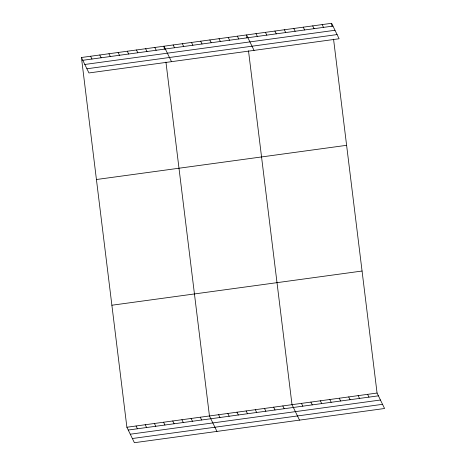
<?xml version="1.0" encoding="UTF-8"?>
<svg xmlns="http://www.w3.org/2000/svg" width="466" height="466" viewBox="0 0 466 466"><rect width="100%" height="100%" fill="white"/><g stroke="black" fill="none" stroke-linecap="round" stroke-linejoin="round"><path stroke-width="0.7" d="M81.428 57.499L331.606 23.3L339.114 38.754L88.936 72.952L81.428 57.499L126.886 427.246L134.394 442.7L384.572 408.501L377.064 393.048L333.557 39.185M82.785 60.289L332.963 26.09M84.812 64.471L334.99 30.273M86.903 68.776L337.081 34.577M96.433 179.515L346.605 145.316M111.887 305.23L362.065 271.031M126.886 427.246L377.064 393.048M128.243 430.036L378.421 395.838M130.276 434.213L380.448 400.014M132.367 438.518L382.539 404.325M322.157 24.593L323.509 27.383M312.703 25.886L314.061 28.676M303.255 27.174L304.607 29.964M293.801 28.467L295.159 31.257M284.353 29.76L285.705 32.55M274.899 31.053L276.256 33.843M265.451 32.346L266.802 35.136M255.997 33.634L257.354 36.424M254.052 50.386L246.543 34.927L246.898 37.816M237.375 36.179L238.726 38.969M228.2 37.437L229.557 40.227M219.026 38.69L220.383 41.48M209.851 39.942L211.209 42.732M200.683 41.194L202.034 43.99M367.616 394.335L368.967 397.125M191.509 42.453L192.86 45.243M358.162 395.628L359.519 398.418M182.334 43.705L183.691 46.495M348.714 396.921L350.065 399.712M173.16 44.957L174.517 47.748M339.26 398.214L340.617 401.005M171.494 61.669L163.985 46.216L164.341 49.099M329.812 399.508L331.163 402.298M154.817 47.468L156.168 50.258M320.358 400.795L321.715 403.585M145.642 48.72L146.994 51.51M310.909 402.088L312.261 404.878M136.468 49.973L137.825 52.763M301.455 403.381L302.813 406.171M127.294 51.231L128.651 54.021M299.51 420.128L292.007 404.674L248.5 50.811M118.125 52.483L119.477 55.273M282.833 405.927L284.184 408.717M108.951 53.736L110.302 56.526M273.659 407.179L275.016 409.969M99.776 54.988L101.134 57.778M264.484 408.432L265.841 411.228M90.602 56.246L91.959 59.036M255.31 409.69L256.667 412.48M246.141 410.942L247.493 413.732M236.967 412.194L238.324 414.985M227.792 413.453L229.15 416.243M218.618 414.705L219.975 417.495M216.952 431.417L209.45 415.957L165.943 62.094M200.275 417.21L201.627 420M191.101 418.468L192.458 421.258M181.926 419.72L183.284 422.511M172.752 420.973L174.109 423.763M163.583 422.225L164.935 425.021M154.409 423.483L155.76 426.274M145.235 424.736L146.592 427.526M136.06 425.988L137.418 428.778M331.606 23.3L331.961 26.189"/></g></svg>
